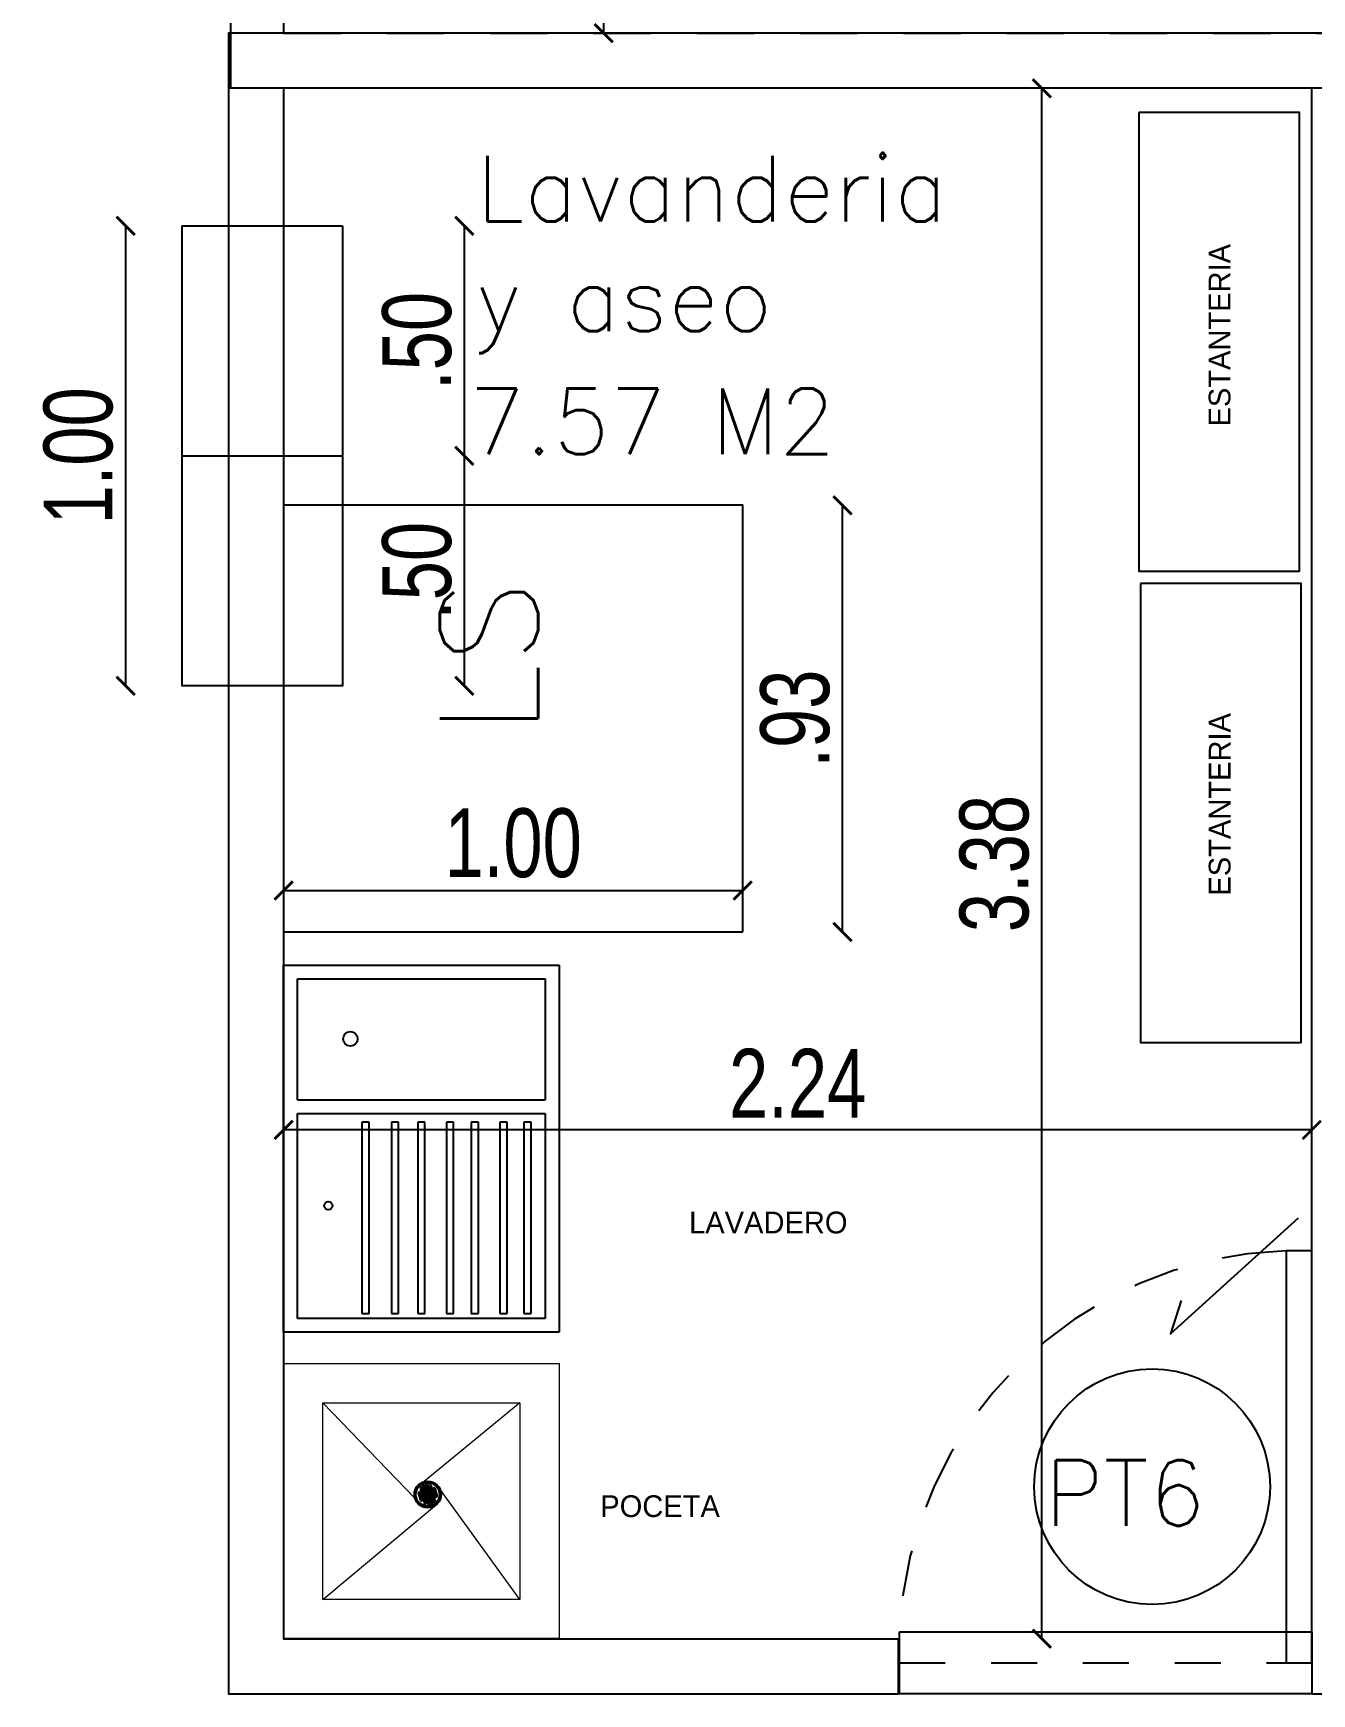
# Model space of a CAD drawing. Header units: metres. Extents: x 167 to 250, y 44 to 219.
# Drawn here: x 238.623 to 241.408, y 111.741 to 115.36 of the extents above; entities that cross this region are included whole.
import ezdxf

# ---------------------------------------------------------------- set-up
doc = ezdxf.new("R2010")
doc.units = ezdxf.units.M
doc.linetypes.add('06-PT1-01$0$HIDDEN2', pattern=[0.1875, 0.125, -0.0625])
doc.linetypes.add('TRAZO_Y_PUNTO2', pattern=[0.5, 0.25, -0.125, 0, -0.125])
for name, color, linetype, lineweight in [('A-PLAN-ACHU5', 252, 'Continuous', 5), ('muros', 5, 'Continuous', 25), ('puntea', 253, '06-PT1-01$0$HIDDEN2', 25)]:
    doc.layers.add(name, color=color, linetype=linetype, lineweight=lineweight)
doc.layers.add('A1-DISEÑO', color=210, linetype='Continuous', transparency=0.2)
doc.layers.add('A_TEXTO', color=130, linetype='Continuous')
doc.styles.add('CORDENADAS', font='romans.shx', dxfattribs={"height": 1})
doc.styles.add('ING_75', font='swisscl.ttf', dxfattribs={"height": 0.15})
doc.dimstyles.new('ESC_1_75_ING', dxfattribs={"dimtxt": 0.15, "dimasz": 0.04, "dimexe": 0, "dimexo": 0, "dimgap": 0.0263, "dimtad": 1, "dimzin": 4, "dimdsep": 46, "dimtxsty": 'ING_75', "dimblk": 'ARCHTICK', "dimcen": 0.06, "dimse1": 1, "dimse2": 1, "dimclrd": 256, "dimclre": 2, "dimclrt": 1, "dimadec": 0, "dimazin": 0, "dimtfac": 1, "dimtix": 1, "dimtmove": 2, "dimatfit": 3, "dimldrblk": 'ARCHTICK', "dimfxl": 0, "dimtvp": 1.75, "dimtolj": 1, "dimtzin": 4, "dimarcsym": 0})

# ---------------------------------------------------------------- blocks, each defined once
blk = doc.blocks.new('grthrth')
for p, q in [((1667.1888, -202.9814), (1667.2052, -202.9769)), ((1667.1803, -202.998), (1667.221, -202.9867)), ((1667.1812, -203.0013), (1667.2219, -202.9899)), ((1667.1819, -202.9904), (1667.2157, -202.981)), ((1667.1821, -203.0046), (1667.2228, -202.9932)), ((1667.1829, -202.9937), (1667.2166, -202.9843)), ((1667.183, -203.0079), (1667.2238, -202.9965)), ((1667.1874, -203.0102), (1667.2212, -203.0008)), ((1667.1884, -203.0135), (1667.2221, -203.0041)), ((1667.1897, -202.9847), (1667.2061, -202.9802)), ((1667.1979, -203.0144), (1667.2144, -203.0098)), ((1667.1988, -203.0177), (1667.2153, -203.0131))]:
    blk.add_line(p, q)
for radius in [0.0291, 0.0291, 0.0256]:
    blk.add_circle((1667.202, -202.9973), radius)
for centre, start, end in [((1667.2057, -202.9785), 285.5482, 105.5482), ((1667.1807, -202.9996), 105.5482, 285.5482), ((1667.1824, -202.9921), 105.5482, 285.5482), ((1667.1826, -203.0062), 105.5482, 285.5482), ((1667.1879, -203.0118), 105.5482, 285.5482), ((1667.1892, -202.9831), 105.5482, 285.5482), ((1667.1984, -203.016), 105.5482, 285.5482), ((1667.2148, -203.0114), 285.5482, 105.5482), ((1667.2161, -202.9827), 285.5482, 105.5482), ((1667.2215, -202.9883), 285.5482, 105.5482), ((1667.2216, -203.0024), 285.5482, 105.5482), ((1667.2233, -202.9949), 285.5482, 105.5482)]:
    blk.add_arc(centre, 0.00171, start, end)
at = {"layer": 'A-PLAN-ACHU5'}
for p, q in [((1666.9165, -202.7111), (1667.5165, -202.7111)), ((1666.9165, -203.3111), (1666.9165, -202.7111)), ((1667.0022, -202.7968), (1667.4308, -202.7968)), ((1667.0022, -203.2254), (1667.0022, -202.7968)), ((1667.0022, -203.2254), (1667.0022, -202.7968)), ((1667.0022, -202.7968), (1667.4308, -202.7968)), ((1667.0022, -202.7968), (1667.174, -203.005)), ((1667.4308, -202.7968), (1667.189, -202.9713)), ((1667.4308, -202.7968), (1667.4308, -203.2254)), ((1667.4308, -202.7968), (1667.4308, -203.2254)), ((1667.4308, -203.2254), (1667.2238, -202.9781)), ((1667.0022, -203.2254), (1667.2098, -203.0252)), ((1667.4308, -203.2254), (1667.0022, -203.2254)), ((1667.4308, -203.2254), (1667.0022, -203.2254)), ((1667.5165, -203.3111), (1666.9165, -203.3111))]:
    blk.add_line(p, q, dxfattribs=at)
at = {"layer": 'muros', "color": 114, "true_color": 0x139b48}
blk.add_line((1667.5165, -202.7111), (1667.5165, -203.3111), dxfattribs=at)
blk = doc.blocks.new('_ArchTick')
at = {"color": 0, "linetype": 'ByBlock', "const_width": 0.15}
blk.add_lwpolyline([(-0.5, -0.5), (0.5, 0.5)], dxfattribs=at)
blk = doc.blocks.new('*D689')
at = {"layer": 'Defpoints', "color": 0, "transparency": 16777216}
for p in [(240.1924, 114.3314), (240.3861, 114.3314), (240.1685, 113.4014)]:
    blk.add_point(p, dxfattribs=at)
at = {"layer": 'muros', "lineweight": -2, "transparency": 16777216}
blk.add_line((240.3861, 113.4014), (240.3861, 114.3314), dxfattribs=at)
at = {"layer": 'muros', "lineweight": -2, "transparency": 16777216, "xscale": 0.04, "yscale": 0.04, "zscale": 0.04}
for p, rotation in [((240.3861, 114.3314), 90), ((240.3861, 113.4014), 270)]:
    blk.add_blockref('_ArchTick', p, dxfattribs=dict(at, rotation=rotation))
at = {"layer": 'muros', "color": 1, "transparency": 16777216, "insert": (240.283, 113.8664), "char_height": 0.15, "attachment_point": 5, "rotation": 90, "style": 'ING_75'}
blk.add_mtext('\\A1;.93', dxfattribs=at)
blk = doc.blocks.new('*D775')
at = {"layer": 'Defpoints', "color": 0, "transparency": 16777216}
for p in [(239.1685, 112.97), (239.1685, 112.5303), (241.4083, 112.5303)]:
    blk.add_point(p, dxfattribs=at)
at = {"layer": 'muros', "lineweight": -2, "transparency": 16777216}
blk.add_line((241.4083, 112.97), (239.1685, 112.97), dxfattribs=at)
at = {"layer": 'muros', "lineweight": -2, "transparency": 16777216, "xscale": 0.04, "yscale": 0.04, "zscale": 0.04, "rotation": 180}
blk.add_blockref('_ArchTick', (239.1685, 112.97), dxfattribs=at)
at = {"layer": 'muros', "lineweight": -2, "transparency": 16777216, "xscale": 0.04, "yscale": 0.04, "zscale": 0.04}
blk.add_blockref('_ArchTick', (241.4083, 112.97), dxfattribs=at)
at = {"layer": 'muros', "color": 1, "transparency": 16777216, "insert": (240.2884, 113.0716), "char_height": 0.15, "attachment_point": 5, "style": 'ING_75'}
blk.add_mtext('\\A1;2.24', dxfattribs=at)
blk = doc.blocks.new('*D776')
at = {"layer": 'Defpoints', "color": 0, "transparency": 16777216}
for p in [(239.1685, 113.7056), (240.1685, 113.7056), (240.1685, 113.4917)]:
    blk.add_point(p, dxfattribs=at)
at = {"layer": 'muros', "lineweight": -2, "transparency": 16777216}
blk.add_line((239.1685, 113.4917), (240.1685, 113.4917), dxfattribs=at)
at = {"layer": 'muros', "lineweight": -2, "transparency": 16777216, "xscale": 0.04, "yscale": 0.04, "zscale": 0.04, "rotation": 180}
blk.add_blockref('_ArchTick', (239.1685, 113.4917), dxfattribs=at)
at = {"layer": 'muros', "lineweight": -2, "transparency": 16777216, "xscale": 0.04, "yscale": 0.04, "zscale": 0.04}
blk.add_blockref('_ArchTick', (240.1685, 113.4917), dxfattribs=at)
at = {"layer": 'muros', "color": 1, "transparency": 16777216, "insert": (239.6685, 113.5948), "char_height": 0.15, "attachment_point": 5, "style": 'ING_75'}
blk.add_mtext('\\A1;1.00', dxfattribs=at)
blk = doc.blocks.new('gbgbgbg')
at = {"layer": 'muros', "color": 114, "true_color": 0x139b48}
for p, q in [((249.6375, 58.9763), (250.2375, 58.9763)), ((249.6375, 58.1763), (249.6375, 58.9763)), ((250.2375, 58.9763), (250.2375, 58.1763)), ((249.6675, 58.9463), (250.2075, 58.9463)), ((249.6675, 58.6828), (249.6675, 58.9463)), ((250.2075, 58.9463), (250.2075, 58.6828)), ((249.6675, 58.6828), (250.2075, 58.6828)), ((249.6675, 58.2063), (249.6675, 58.6528)), ((249.6675, 58.6528), (250.2075, 58.6528)), ((250.2075, 58.6528), (250.2075, 58.2063)), ((249.8235, 58.6339), (249.8078, 58.6339)), ((249.8078, 58.6339), (249.8078, 58.2171)), ((249.8235, 58.2171), (249.8235, 58.6339)), ((249.8878, 58.6339), (249.8722, 58.6339)), ((249.8722, 58.6339), (249.8722, 58.2171)), ((249.8878, 58.2171), (249.8878, 58.6339)), ((249.9452, 58.6339), (249.9296, 58.6339)), ((249.9296, 58.6339), (249.9296, 58.2171)), ((249.9452, 58.2171), (249.9452, 58.6339)), ((250.0078, 58.6339), (249.9922, 58.6339)), ((249.9922, 58.6339), (249.9922, 58.2171)), ((250.0078, 58.2171), (250.0078, 58.6339)), ((250.0617, 58.6339), (250.0461, 58.6339)), ((250.0461, 58.6339), (250.0461, 58.2171)), ((250.0617, 58.2171), (250.0617, 58.6339)), ((250.1243, 58.6339), (250.1087, 58.6339)), ((250.1087, 58.6339), (250.1087, 58.2171)), ((250.1243, 58.2171), (250.1243, 58.6339)), ((250.1765, 58.6339), (250.1608, 58.6339)), ((250.1608, 58.6339), (250.1608, 58.2171)), ((250.1765, 58.2171), (250.1765, 58.6339)), ((250.2075, 58.2063), (249.6675, 58.2063)), ((249.8078, 58.2171), (249.8235, 58.2171)), ((249.8722, 58.2171), (249.8878, 58.2171)), ((249.9296, 58.2171), (249.9452, 58.2171)), ((249.9922, 58.2171), (250.0078, 58.2171)), ((250.0461, 58.2171), (250.0617, 58.2171)), ((250.1087, 58.2171), (250.1243, 58.2171)), ((250.1608, 58.2171), (250.1765, 58.2171)), ((250.2375, 58.1763), (249.6375, 58.1763))]:
    blk.add_line(p, q, dxfattribs=at)
for centre, radius in [((249.7829, 58.8158), 0.0158), ((249.7348, 58.4522), 0.00912)]:
    blk.add_circle(centre, radius, dxfattribs=at)
blk = doc.blocks.new('*U824')
at = {"layer": 'A1-DISEÑO', "linetype": 'TRAZO_Y_PUNTO2', "ltscale": 0.08, "transparency": 33554687}
blk.add_line((-0.4, -0.06), (0.4, -0.06), dxfattribs=at)
at = {"layer": 'A1-DISEÑO', "transparency": 33554687}
for points in [[(0.35, -0.06), (0.4, -0.06), (0.4, 0.74), (0.35, 0.74)], [(-0.4, 0), (0.4, 0), (0.4, -0.12), (-0.4, -0.12)]]:
    blk.add_lwpolyline(points, close=True, dxfattribs=at)
at = {"layer": 'A1-DISEÑO', "linetype": 'TRAZO_Y_PUNTO2', "ltscale": 0.5, "transparency": 33554687}
blk.add_arc((0.375, -0.0354), 0.7758, 91.8466, 177.3843, dxfattribs=at)
blk = doc.blocks.new('*D825')
at = {"layer": 'Defpoints', "color": 0, "transparency": 16777216}
for p in [(240.8202, 115.2404), (241.4083, 115.2404), (240.5083, 111.8609)]:
    blk.add_point(p, dxfattribs=at)
at = {"layer": 'muros', "lineweight": -2, "transparency": 16777216}
blk.add_line((240.8202, 111.8609), (240.8202, 115.2404), dxfattribs=at)
at = {"layer": 'muros', "lineweight": -2, "transparency": 16777216, "xscale": 0.04, "yscale": 0.04, "zscale": 0.04}
for p, rotation in [((240.8202, 115.2404), 90), ((240.8202, 111.8609), 270)]:
    blk.add_blockref('_ArchTick', p, dxfattribs=dict(at, rotation=rotation))
at = {"layer": 'muros', "color": 1, "transparency": 16777216, "insert": (240.717, 113.5506), "char_height": 0.15, "attachment_point": 5, "rotation": 90, "style": 'ING_75'}
blk.add_mtext('\\A1;3.38', dxfattribs=at)
blk = doc.blocks.new('*D928')
at = {"layer": 'Defpoints', "color": 0, "transparency": 16777216}
for p in [(238.8245, 114.9404), (238.9475, 114.9404), (238.9475, 113.9379)]:
    blk.add_point(p, dxfattribs=at)
at = {"layer": 'muros', "lineweight": -2, "transparency": 16777216}
blk.add_line((238.8245, 113.9379), (238.8245, 114.9404), dxfattribs=at)
at = {"layer": 'muros', "lineweight": -2, "transparency": 16777216, "xscale": 0.04, "yscale": 0.04, "zscale": 0.04}
for p, rotation in [((238.8245, 114.9404), 90), ((238.8245, 113.9379), 270)]:
    blk.add_blockref('_ArchTick', p, dxfattribs=dict(at, rotation=rotation))
at = {"layer": 'muros', "color": 1, "transparency": 16777216, "insert": (238.7214, 114.4391), "char_height": 0.15, "attachment_point": 5, "rotation": 90, "style": 'ING_75'}
blk.add_mtext('\\A1;1.00', dxfattribs=at)
blk = doc.blocks.new('*D926')
at = {"layer": 'Defpoints', "color": 0, "transparency": 16777216}
for p in [(239.3657, 114.4391), (239.5623, 114.4391), (239.3657, 113.9379)]:
    blk.add_point(p, dxfattribs=at)
at = {"layer": 'muros', "lineweight": -2, "transparency": 16777216}
blk.add_line((239.5623, 113.9379), (239.5623, 114.4391), dxfattribs=at)
at = {"layer": 'muros', "lineweight": -2, "transparency": 16777216, "xscale": 0.04, "yscale": 0.04, "zscale": 0.04}
for p, rotation in [((239.5623, 114.4391), 90), ((239.5623, 113.9379), 270)]:
    blk.add_blockref('_ArchTick', p, dxfattribs=dict(at, rotation=rotation))
at = {"layer": 'muros', "color": 1, "transparency": 16777216, "insert": (239.4592, 114.1885), "char_height": 0.15, "attachment_point": 5, "rotation": 90, "style": 'ING_75'}
blk.add_mtext('\\A1;.50', dxfattribs=at)
blk = doc.blocks.new('*D927')
at = {"layer": 'Defpoints', "color": 0, "transparency": 16777216}
for p in [(239.3657, 114.9404), (239.5623, 114.9404), (239.3657, 114.4391)]:
    blk.add_point(p, dxfattribs=at)
at = {"layer": 'muros', "lineweight": -2, "transparency": 16777216}
blk.add_line((239.5623, 114.4391), (239.5623, 114.9404), dxfattribs=at)
at = {"layer": 'muros', "lineweight": -2, "transparency": 16777216, "xscale": 0.04, "yscale": 0.04, "zscale": 0.04}
for p, rotation in [((239.5623, 114.9404), 90), ((239.5623, 114.4391), 270)]:
    blk.add_blockref('_ArchTick', p, dxfattribs=dict(at, rotation=rotation))
at = {"layer": 'muros', "color": 1, "transparency": 16777216, "insert": (239.4592, 114.6897), "char_height": 0.15, "attachment_point": 5, "rotation": 90, "style": 'ING_75'}
blk.add_mtext('\\A1;.50', dxfattribs=at)
blk = doc.blocks.new('*D970')
at = {"layer": 'Defpoints', "color": 0, "transparency": 16777216}
for p in [(239.1685, 122.7604), (239.1685, 115.3604), (239.8656, 115.3604)]:
    blk.add_point(p, dxfattribs=at)
at = {"layer": 'muros', "lineweight": -2, "transparency": 16777216}
blk.add_line((239.8656, 122.7604), (239.8656, 115.3604), dxfattribs=at)
at = {"layer": 'muros', "lineweight": -2, "transparency": 16777216, "xscale": 0.04, "yscale": 0.04, "zscale": 0.04}
for p, rotation in [((239.8656, 122.7604), 90), ((239.8656, 115.3604), 270)]:
    blk.add_blockref('_ArchTick', p, dxfattribs=dict(at, rotation=rotation))
at = {"layer": 'muros', "color": 1, "transparency": 16777216, "insert": (239.7625, 119.0604), "char_height": 0.15, "attachment_point": 5, "rotation": 90, "style": 'ING_75'}
blk.add_mtext('\\A1;7.40', dxfattribs=at)

msp = doc.modelspace()

# ---------------------------------------------------------------- linework, layer by layer
at = {"layer": 'muros', "color": 114, "true_color": 0x139b48}
for p, q in [((239.0535, 115.2404), (239.0535, 122.8804)), ((245.0252, 115.2404), (239.0485, 115.2404)), ((240.5083, 111.7409), (240.5083, 111.8609))]:
    msp.add_line(p, q, dxfattribs=at)
at = {"layer": 'muros', "color": 2}
msp.add_line((238.9475, 114.4391), (239.2967, 114.4391), dxfattribs=at)
at = {"layer": 'muros', "color": 114, "true_color": 0x139b48}
for points in [[(241.4083, 111.7409), (241.5283, 111.7409), (241.5283, 115.3604), (239.0483, 115.3604), (239.0483, 111.7409), (240.5083, 111.7409)], [(241.4083, 111.8609), (241.4083, 115.2404), (239.1683, 115.2404), (239.1683, 111.8609), (240.5083, 111.8609)], [(241.1236, 112.5984), (241.1004, 112.5258), (241.3792, 112.7783)]]:
    msp.add_lwpolyline(points, dxfattribs=at)
at = {"layer": 'muros', "color": 4}
for points in [[(241.0319, 115.1875), (241.0319, 114.1875), (241.3819, 114.1875), (241.3819, 115.1875), (241.0319, 115.1875)], [(241.0354, 114.1607), (241.0354, 113.1607), (241.3854, 113.1607), (241.3854, 114.1607), (241.0354, 114.1607)]]:
    msp.add_lwpolyline(points, dxfattribs=at)
at = {"layer": 'muros', "color": 2}
msp.add_lwpolyline([(239.2967, 114.9404), (239.2967, 113.9379), (238.9475, 113.9379), (238.9475, 114.9404)], close=True, dxfattribs=at)
at = {"layer": 'muros', "color": 1, "true_color": 0xff0f0f}
msp.add_lwpolyline([(240.1685, 113.4014), (240.1685, 114.3314), (239.1685, 114.3314), (239.1685, 113.4014), (240.1685, 113.4014)], dxfattribs=at)
at = {"layer": 'muros', "color": 114, "true_color": 0x139b48}
msp.add_circle((241.0605, 112.1923), 0.2568, dxfattribs=at)
at = {"layer": 'puntea'}
msp.add_lwpolyline([(239.1685, 115.3604), (245.9252, 115.3604), (245.9252, 119.0604), (239.1685, 119.0604)], close=True, dxfattribs=at)

# ---------------------------------------------------------------- block references
at = {"layer": 'A1-DISEÑO', "transparency": 33554687, "xscale": 1.123018134072929, "yscale": 1.123018134072929, "zscale": 1.123018134072929}
msp.add_blockref('*U824', (240.9591, 111.8757), dxfattribs=at)
at = {"layer": 'muros', "color": 51, "linetype": '06-PT1-01$0$HIDDEN2', "true_color": 0xf7f281}
msp.add_blockref('gbgbgbg', (-10.469, 54.3526), dxfattribs=at)
at = {"layer": 'muros', "color": 114, "true_color": 0x139b48, "rotation": 270}
msp.add_blockref('grthrth', (442.4796, 1779.3774), dxfattribs=at)

# ---------------------------------------------------------------- texts
at = {"color": 4, "char_height": 0.047381, "attachment_point": 1, "rotation": 90}
for insert in [(241.1837, 114.307), (241.1839, 113.2845)]:
    msp.add_mtext_dynamic_manual_height_columns('\\pxqc;ESTANTERIA', width=0.790163, gutter_width=2.9613, heights=[0], dxfattribs=dict(at, insert=insert))
at = {"color": 4, "char_height": 0.047381, "attachment_point": 1}
for s, insert in [('\\pxqc;LAVADERO', (239.8292, 112.7918)), ('\\pxqc;POCETA', (239.5935, 112.1735))]:
    msp.add_mtext_dynamic_manual_height_columns(s, width=0.790163, gutter_width=2.9613, heights=[0], dxfattribs=dict(at, insert=insert))
at = {"layer": 'A_TEXTO', "color": 240, "true_color": 0xed1f24, "char_height": 0.143455, "attachment_point": 1, "style": 'CORDENADAS'}
for s, width, insert in [('Lavanderia \\Py aseo', 1.16398, (239.588, 115.0933)), ('\\pxt8;7.57 M2', 1.243105, (239.5714, 114.5862))]:
    msp.add_mtext_dynamic_manual_height_columns(s, width=width, gutter_width=6.1508, heights=[0], dxfattribs=dict(at, insert=insert))
at = {"layer": 'A_TEXTO', "insert": (239.5086, 113.8298), "char_height": 0.21438, "attachment_point": 1, "rotation": 90, "style": 'CORDENADAS'}
msp.add_mtext_dynamic_manual_height_columns('LS', width=1.798845, gutter_width=10.719, heights=[0], dxfattribs=at)
at = {"layer": 'A_TEXTO', "color": 2, "insert": (240.1871, 112.2502), "char_height": 0.143455, "attachment_point": 1, "style": 'CORDENADAS'}
msp.add_mtext_dynamic_manual_height_columns('\\pxqc;  PT6', width=1.43109, gutter_width=10.719, heights=[0], dxfattribs=at)

# ---------------------------------------------------------------- dimensions: what is measured, and where the dimension line sits
at = {"layer": 'muros', "color": 114, "true_color": 0x139b48}
for base, p1, p2, picture, middle in [((239.8656, 115.3604), (239.1685, 122.7604), (239.1685, 115.3604), '*D970', (239.7625, 119.0604)), ((240.8202, 115.2404), (240.5083, 111.8609), (241.4083, 115.2404), '*D825', (240.717, 113.5506)), ((238.8245, 114.9404), (238.9475, 113.9379), (238.9475, 114.9404), '*D928', (238.7214, 114.4391)), ((239.5623, 114.9404), (239.3657, 114.4391), (239.3657, 114.9404), '*D927', (239.4592, 114.6897)), ((239.5623, 114.4391), (239.3657, 113.9379), (239.3657, 114.4391), '*D926', (239.4592, 114.1885)), ((240.3861, 114.3314), (240.1685, 113.4014), (240.1924, 114.3314), '*D689', (240.283, 113.8664))]:
    dim = msp.add_linear_dim(base=base, p1=p1, p2=p2, angle=90, dimstyle='ESC_1_75_ING', dxfattribs=at)
    dim.commit()
    dim.dimension.update_dxf_attribs({"geometry": picture, "text_midpoint": middle})
for base, p1, p2, picture, middle in [((240.1685, 113.4917), (239.1685, 113.7056), (240.1685, 113.7056), '*D776', (239.6685, 113.5948)), ((239.1685, 112.97), (241.4083, 112.5303), (239.1685, 112.5303), '*D775', (240.2884, 113.0716))]:
    dim = msp.add_linear_dim(base=base, p1=p1, p2=p2, dimstyle='ESC_1_75_ING', dxfattribs=at)
    dim.commit()
    dim.dimension.update_dxf_attribs({"geometry": picture, "text_midpoint": middle})

doc.saveas('drawing.dxf')
